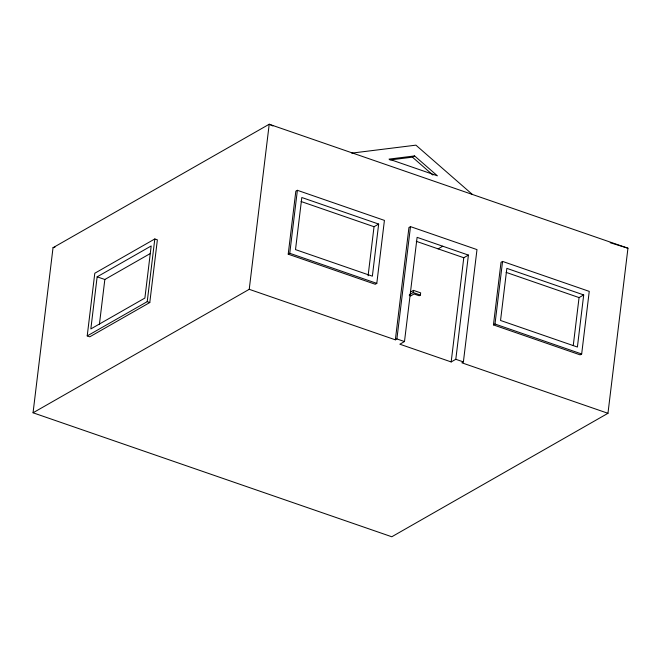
<?xml version="1.0" encoding="UTF-8"?>
<svg xmlns="http://www.w3.org/2000/svg" width="661" height="661" viewBox="0 0 661 661"><rect width="100%" height="100%" fill="white"/><g stroke="black" fill="none" stroke-linecap="round" stroke-linejoin="round"><path stroke-width="0.99" d="M33.05 412.786L53.029 247.701L269.209 124.235L627.95 248.214L607.971 413.299L391.791 536.765L33.05 412.786L249.23 289.32L395.352 339.82L396.897 338.936L404.491 341.555L417.099 237.349L468.418 255.088L455.809 359.295L451.174 361.939L399.847 344.207L404.491 341.555M87.211 335.928L94.796 273.241L154.814 238.96L157.376 239.844L149.791 302.54L89.772 336.813L87.211 335.928L147.221 301.656L149.791 302.54M97.142 276.827L90.838 328.93L144.883 298.061L151.187 245.958L97.142 276.827L104.835 279.487L150.022 253.684M99.398 324.435L104.835 279.487M147.221 301.656L154.814 238.96M249.23 289.32L269.209 124.235L272.919 125.97M288.213 254.179L295.831 191.186L297.384 190.302L384.421 220.386L376.803 283.379L375.258 284.263L288.213 254.179L289.758 253.295L376.803 283.379M289.758 253.295L297.384 190.302M368.094 275.761L374.035 226.723L378.67 224.071L372.366 276.174L295.508 249.61L301.813 197.507L378.67 224.071M395.352 339.82L408.944 227.5L410.489 226.624L476.986 249.602L463.394 361.914L461.849 362.798L607.971 413.299M396.897 338.936L410.489 226.624M409.349 294.781L413.208 292.575L413.48 290.377L420.66 292.864L420.396 295.062L419.157 295.764L414.026 293.988L410.621 295.938L409.258 295.459M451.174 361.939L463.782 257.74L468.418 255.088M493.445 324.906L501.021 262.301L502.567 261.417L589.248 291.377L581.672 353.982L580.127 354.866L493.445 324.906L494.99 324.022L581.672 353.982M494.99 324.022L502.567 261.417M573.252 345.596L579.061 297.582L583.704 294.93L577.4 347.033L500.542 320.469L506.847 268.366L583.704 294.93M389.932 159.97L412.439 157.169L414.604 155.938L437.384 175.818L389.032 159.111L414.604 155.938M438.119 248.867L442.763 246.223M410.382 292.145L413.48 290.377M53.029 247.701L55.012 247.131M351.726 153.129L415.909 145.156L472.466 194.524M610.202 242.719L627.95 248.214M301.069 201.506L374.035 226.723M416.256 241.315L463.782 257.74M506.103 272.365L579.061 297.582M413.208 292.575L420.396 295.062M455.809 359.295L463.394 361.914M412.439 157.169L432.938 175.066"/></g></svg>
